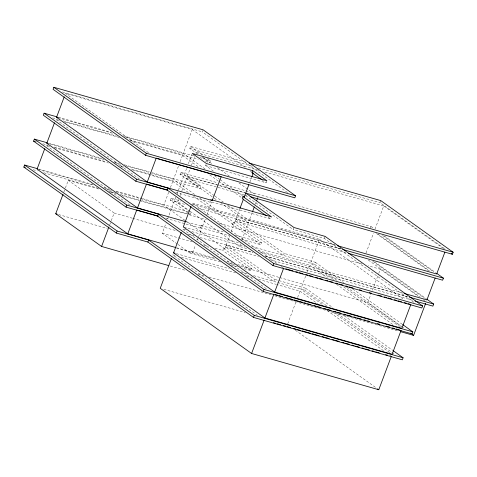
<?xml version="1.0" encoding="UTF-8"?>
<svg xmlns="http://www.w3.org/2000/svg" width="477" height="477" viewBox="0 0 477 477"><rect width="100%" height="100%" fill="white"/><g stroke="black" fill="none" stroke-linecap="round" stroke-linejoin="round"><path stroke-width="0.36" stroke-dasharray="2.38 1.79" d="M63.835 192.148L65.14 188.665M65.403 187.968L68.283 180.312L99.771 189.286M109.698 224.864L111.004 221.382M111.266 220.69L114.146 213.028L68.283 180.312M184.909 220.338L163.766 205.259L168.637 192.297M170.432 187.521L172.74 181.385L131.932 169.752M194.652 194.419L173.509 179.34L178.636 165.698M180.175 161.602L182.482 155.466L130.221 140.572M204.997 168.936L183.251 153.421L192.225 129.547L65.51 93.432L149.575 153.403M187.801 212.766L170.295 200.274L171.064 198.229L181.075 201.085M180.807 172.31L200.722 186.519L199.952 188.57L180.038 174.355L180.807 172.31L217.279 182.703M197.627 154.035L189.78 148.436L190.55 146.391L247.044 162.496M177.313 243.974L162.258 233.235L166.103 223.003M167.642 218.907L175.846 197.084M177.128 193.674L178.154 190.943M178.41 190.263L186.614 168.435M188.409 163.659L191.998 154.113M287.536 192.642L202.331 131.855L202.844 130.489M178.559 199.577L177.533 202.302L189.56 210.882M180.097 195.481L181.636 191.39M181.892 190.705L186.507 178.428L243.753 194.747M214.328 195.683L187.276 176.383L190.096 168.882M191.378 165.471L194.711 156.605M213.41 171.118L205.641 165.573L206.41 163.528M141.663 200.65L190.21 214.489L190.979 212.438L189.172 211.15M205.414 161.429L209.695 162.651L210.464 160.6L207.447 158.447M220.457 261.945L190.561 253.424L191.331 251.379L214.823 258.075M198.623 236.687L201.699 228.501L200.304 227.505L201.073 225.46L224.566 232.156M176.311 247.694L192.726 252.375L195.546 244.868M197.341 240.098L198.366 237.367M186.763 221.978L202.469 226.456L205.289 218.949M206.827 214.859L211.442 202.582L210.047 201.586L270.554 218.83L271.324 216.785M223.534 248.428L251.838 268.623L251.069 270.668L222.765 250.473L223.534 248.428L224.78 248.785L229.652 235.823M233.271 222.509L261.581 242.704L260.812 244.749L232.502 224.554L233.271 222.509L234.523 222.866L239.651 209.224M231.19 231.733L233.754 224.911L193.274 196.035M249.906 181.94L251.701 177.164M226.331 244.987L274.49 279.343L273.72 281.394L225.561 247.032L226.331 244.987L252.78 252.524M236.073 219.068L284.232 253.424L283.463 255.475L235.304 221.113L236.073 219.068L341.168 249.018M246.609 248.517L239.454 246.478L240.48 243.747M242.018 239.657L248.428 222.604L221.376 203.303M335.778 245.232L249.197 220.559L252.273 212.372M255.35 204.186L256.119 202.141M257.658 198.05L258.17 196.685M205.641 165.573L266.142 182.816L266.911 180.771M413.941 302.364L324.3 238.417L293.206 229.55L293.975 227.505M287.697 323.859L296.068 301.583M297.642 297.404L299.997 291.137L277.131 284.62M305.638 276.129L300.766 289.092L322.541 304.63M307.176 272.039L309.734 265.218L256.859 250.145M276.982 263.471L192.285 203.047L319.477 239.299L310.503 263.173L333.495 279.57M326.62 305.811L304.815 290.255L305.584 288.209L274.49 279.343M336.971 280.321L314.558 264.336L315.327 262.29L284.232 253.424M324.3 238.417L325.07 236.371M370.522 227.887L371.034 226.527L220.135 183.52M444.54 248.69L380.008 202.653L380.777 200.608M366.038 253.007L373.473 233.223M375.011 229.133L383.729 205.945L264.228 171.887M401.533 326.763L367.737 302.656L370.879 294.303M372.448 290.123L378.47 274.108M378.732 273.41L380.3 269.237L368.137 265.767M62.362 91.96L202.331 131.855M189.78 148.436L253.424 166.58M258.433 168.005L380.008 202.653M258.504 170.253L196.25 152.509L198.056 153.797M58.385 117.259L111.219 132.32M123.358 135.778L194.044 155.919M199.756 157.547L210.464 160.6M57.973 117.712L112.375 133.22M125.266 136.893L183.251 153.421M52.619 117.879L56.9 119.101M63.328 120.931L116.877 136.195M129.726 139.856L198.271 159.396M59.351 120.371L55.767 119.351L139.224 178.893M65.075 122.005L119.483 137.513M187.276 176.383L245.238 192.905M180.038 174.355L245.112 192.905M244.468 194.95L247.33 195.767M48.642 143.178L102.191 158.442M114.331 161.9L118.612 163.122M124.324 164.75L149.313 171.869M152.169 172.686L200.722 186.519M50.377 144.245L104.069 159.545M114.808 162.609L120.532 164.237M126.262 165.871L173.509 179.34M35.018 141.562L36.449 141.967M42.876 143.798L47.873 145.223M54.3 147.053L106.419 161.912M119.274 165.573L123.555 166.795M131.413 169.031L199.952 188.57M49.608 146.29L46.03 145.27L130.09 205.241M54.616 147.721L108.309 163.021M121.194 166.694L125.493 167.916M175.751 192.41L211.442 202.582M191.802 204.138L334.83 244.904M170.295 200.274L186.119 204.752M198.289 208.216L341.401 249.006M235.304 221.113L346.123 252.697M38.899 169.096L93.164 184.563M103.873 187.616L109.585 189.244M116.012 191.074L141.717 198.402M142.432 198.605L189.554 212.032M232.502 224.554L233.754 224.911M37.772 169.347L93.611 185.261M105.781 188.731L111.505 190.365M116.519 191.79L163.766 205.259M33.134 169.717L37.415 170.939M43.842 172.769L98.107 188.236M108.816 191.289L114.528 192.917M120.24 194.544L140.948 200.447M110.503 192.344L116.233 193.972M121.957 195.606L139.129 200.501M139.844 200.704L186.364 213.964M189.226 214.781L206.404 219.67M219.283 223.343L361.697 263.93M235.244 235.197L261.581 242.704M200.304 227.505L229.491 235.823M241.589 239.269L260.812 244.749M166.008 218.329L201.699 228.501M184.027 227.124L239.049 242.805M251.91 246.472L314.558 264.336M186.113 229.986L182.542 228.966L267.239 289.39M191.832 231.613L244.713 246.687M260.203 252.393L402.606 292.973M265.653 256.197L407.215 296.539M114.146 213.028L132.034 218.126M132.749 218.329L177.122 230.975M187.855 234.034L194.3 235.871M200.024 237.504L252.977 252.595M265.146 256.066L407.561 296.652M225.561 247.032L258.451 256.405M269.887 259.667L413.595 300.623M162.258 233.235L192.153 241.75M204.257 245.202L208.527 246.418M214.93 248.243L222.765 250.473M226.921 261.521L232.615 263.143M237.6 264.562L251.838 268.623M58.582 214.549L107.247 228.417M176.663 248.201L216.737 259.619M228.906 263.089L234.63 264.723M240.354 266.351L278.997 277.364M279.713 277.572L367.737 302.656M231.136 264.985L237.54 266.816M243.95 268.64L251.069 270.668M176.43 253.657L229.306 268.724M241.451 272.188L247.169 273.816M253.603 275.646L304.815 290.255M174.946 255.499L172.799 254.885L257.497 315.309M181.373 257.33L235.686 272.808M246.4 275.861L252.118 277.489M258.552 279.325L276.416 284.417M170.283 266.029L186.03 270.519M198.193 273.983L203.917 275.617M208.932 277.042L271.192 294.786M274.77 295.806L398.575 331.092M163.814 289.324L245.273 312.542M383.729 205.945L445.047 249.686M371.034 226.527L373.443 228.244M384.301 235.99L435.567 272.564M382.572 235.388L433.671 271.842M378.106 234.165L429.372 270.739M376.395 233.575L428.692 270.888M192.225 129.547L246.591 168.333M250.216 170.921L251.427 171.78M262.016 179.871L266.142 182.816M374.558 261.909L426.426 298.912M372.829 261.307L424.53 298.191M368.363 260.084L420.231 297.088M380.3 269.237L418.317 296.354M423.147 299.8L425.562 301.524M190.55 146.391L203.22 155.436M319.477 239.299L404.174 299.723M202.862 157.231L212.48 164.088M217.291 167.522L229.312 176.096M238.929 182.959L255.761 194.968M202.451 157.482L209.695 162.651M245.649 195.624L293.206 229.55M214.662 175.828L219.498 179.274M220.1 179.71L242.453 195.653M182.482 155.466L198.79 167.099M209.665 174.856L218.12 180.89M218.728 181.326L241.684 197.699M268.146 217.113L270.554 218.83M315.327 262.29L343.792 282.599M352.879 289.074L401.938 324.074M346.66 287.232L401.169 326.119M401.771 326.554L404.8 328.713M343.78 286.91L399.44 326.614M214.93 196.113L223.343 202.117M227.553 205.116L249.197 220.559M309.734 265.218L327.282 277.733M336.357 284.209L393.227 324.777M186.507 178.428L213.559 197.728M214.161 198.158L217.166 200.304M199.481 197.872L234.523 222.866M172.74 181.385L188.445 192.589M281.215 266.494L283.034 267.788M305.584 288.209L332.839 307.653M344.346 315.857L392.798 350.428M337.519 313.586L394.455 354.202M333.435 312.399L389.697 352.533M190.156 211.311L239.454 246.478M171.064 198.229L188.57 210.721M299.997 291.137L317.539 303.652M327.216 310.557L383.484 350.696M389.53 355.013L391.349 356.307M188.403 213.195L190.21 214.489M201.073 225.46L202.469 226.456M185.511 220.773L224.78 248.785M191.331 251.379L192.726 252.375M177.915 244.403L190.561 253.424M295.299 330.167L376.365 388.004"/><path stroke-width="0.72" d="M393.406 350.857L403.095 357.774L402.326 359.819L253.496 317.402L147.858 242.036L116.334 233.05L23.85 167.075L24.619 165.03L37.468 168.691M402.54 324.509L412.838 331.855L412.068 333.9L263.238 291.483L157.595 216.117L126.077 207.131L33.593 141.156L34.362 139.111L47.211 142.772M56.954 116.853L44.105 113.192L43.335 115.237L135.82 181.212L167.338 190.198L272.981 265.564L421.811 307.981L422.58 305.936L325.07 236.371L293.975 227.505L245.816 193.149L453.15 252.238L452.381 254.283L250.049 196.619M53.847 87.273L53.078 89.318L145.557 155.293L294.816 197.83L295.585 195.785L203.101 129.81L53.847 87.273L146.326 153.248L295.585 195.785M44.749 148.681L37.057 169.144L127.77 233.861L175.596 247.491M186.054 221.775L137.513 207.942L46.8 143.225L54.491 122.762M147.25 182.023L156.223 158.149L221.185 176.663L212.211 200.537L147.25 182.023L56.536 117.306L64.228 96.843M168.852 265.623L101.583 246.448L55.72 213.732L63.047 194.234M101.583 246.448L108.911 226.957M116.334 233.05L117.103 231.005L24.619 165.03M126.077 207.131L126.846 205.086L34.362 139.111M135.82 181.212L136.589 179.167L44.105 113.192M145.557 155.293L146.326 153.248M127.77 233.861L136.744 209.987M137.513 207.942L146.481 184.068L167.183 189.965M147.858 242.036L148.627 239.991L117.103 231.005M157.595 216.117L158.364 214.072L126.846 205.086M167.338 190.198L168.107 188.153L136.589 179.167M171.493 258.367L160.236 288.311L251.588 353.481L378.786 389.727L391.349 356.307M401.091 330.388L392.118 354.262L264.92 318.01L173.568 252.84L181.26 232.377M191.003 206.458L183.311 226.921L274.663 292.091L401.861 328.343L410.834 304.469M248.881 184.671L244.266 196.947L243.014 196.59L242.244 198.635L266.339 215.825M261.426 179.447L251.987 172.716L252.756 170.671L192.255 153.427L206.41 163.528L266.911 180.771L252.756 170.671M239.907 208.544L243.497 198.992M251.957 176.484L253.239 173.073L251.987 172.716M252.53 211.693L254.324 206.917M256.632 200.775L257.401 198.73M253.496 317.402L254.265 315.357L148.627 239.991M263.238 291.483L264.008 289.438L158.364 214.072M272.981 265.564L273.75 263.519L168.107 188.153M251.588 353.481L264.151 320.055M264.92 318.01L273.893 294.136M274.663 292.091L283.636 268.217M400.722 331.706L413.601 335.373L425.639 303.348M435.137 278.079L426.933 299.908L404.037 293.379M444.88 252.16L436.676 273.989L337.209 245.643M427.028 299.341L433.665 304.076L432.895 306.121L415.02 301.029M436.771 273.422L443.407 278.157L442.638 280.202L348.264 253.311M249.191 163.104L380.777 200.608L453.15 252.238M56.536 117.306L57.973 117.712M46.8 143.225L48.231 143.631M33.593 141.156L35.018 141.562M212.241 199.946L271.324 216.785L243.014 196.59M342.599 249.429L443.407 278.157M23.85 167.075L25.275 167.481M137.454 210.19L158.155 216.093M409.355 297.147L433.665 304.076M273.75 263.519L422.58 305.936M285.783 268.831L292.926 270.864M295.788 271.681L297.928 272.295M299.359 272.701L302.931 273.72M305.787 274.531L307.933 275.146M309.364 275.551L312.936 276.571M315.792 277.381L317.938 277.996M319.363 278.401L322.941 279.421M325.797 280.237L327.943 280.846M329.368 281.251L332.946 282.271M335.802 283.088L337.943 283.696M339.374 284.107L342.945 285.121M345.807 285.938L347.948 286.546M349.379 286.957L352.95 287.971M359.384 289.807L361.524 290.415M369.389 292.657L371.529 293.272M377.963 295.102L381.534 296.122M384.39 296.932L386.537 297.547M387.968 297.952L391.539 298.972M394.396 299.783L396.542 300.397M397.967 300.802L401.545 301.822M404.401 302.639L406.547 303.247M407.972 303.652L410.119 304.266M55.72 213.732L57.151 214.137M173.568 252.84L174.999 253.245M264.008 289.438L412.838 331.855M275.324 294.547L277.471 295.156M278.896 295.567L282.467 296.581M285.329 297.398L287.47 298.006M288.901 298.417L292.473 299.431M293.904 299.842L302.478 302.287M303.909 302.692L306.049 303.3M307.48 303.712L311.052 304.731M313.914 305.542L316.054 306.156M317.485 306.562L321.057 307.582M323.913 308.392L326.059 309.007M327.49 309.412L331.062 310.432M333.918 311.242L336.064 311.857M337.489 312.262L341.067 313.282M343.923 314.099L346.069 314.707M347.494 315.112L351.072 316.132M353.928 316.949L356.069 317.557M357.5 317.968L361.071 318.982M363.933 319.799L366.074 320.407M367.505 320.818L369.645 321.426M377.51 323.668L379.65 324.277M386.084 326.113L389.655 327.133M392.517 327.943L394.658 328.558M396.089 328.963L399.66 329.983M254.265 315.357L403.095 357.774M273.44 322.702L275.587 323.317M277.018 323.722L280.589 324.742M283.445 325.558L285.592 326.167M287.017 326.572L290.594 327.592M293.45 328.409L295.597 329.017M297.022 329.428L300.593 330.442M302.024 330.853L310.599 333.298M312.03 333.703L319.173 335.736M322.035 336.553L324.175 337.161M325.606 337.573L329.178 338.592M332.04 339.403L334.18 340.018M335.611 340.423L339.183 341.443M342.039 342.253L344.185 342.868M345.616 343.273L349.188 344.293M352.044 345.109L354.19 345.718M355.615 346.123L359.193 347.143M362.049 347.96L364.195 348.568M365.62 348.973L369.198 349.993M372.054 350.81L374.195 351.418M375.626 351.829L379.197 352.843M385.631 354.679L387.771 355.287M451.176 253.424L452.381 254.283M243.055 196.083L244.266 196.947M410.858 333.035L412.068 333.9M412.396 334.514L413.601 335.373M210.816 199.541L212.211 200.537M377.575 388.868L378.786 389.727"/></g></svg>
